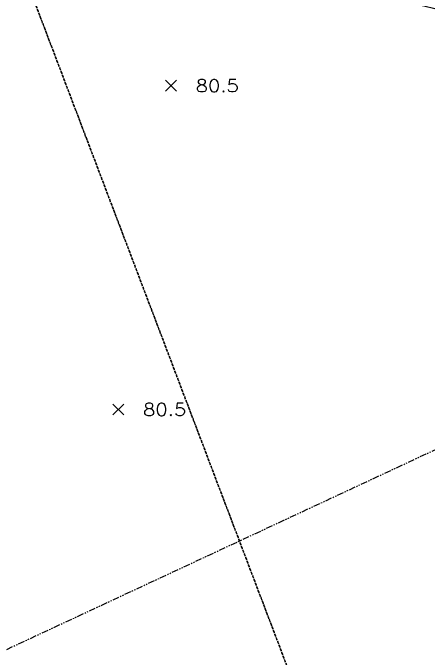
# Model space of a CAD drawing. Header units: feet. Extents: x 1023941 to 1026768, y 90264 to 94497.
# Drawn here: x 1025708.2 to 1025787.9, y 91452.5 to 91576.2 of the extents above; entities that cross this region are included whole.
import ezdxf
from ezdxf.enums import TextEntityAlignment as Align

# ---------------------------------------------------------------- set-up
doc = ezdxf.new("R2010")
doc.units = ezdxf.units.FT
doc.header["$MEASUREMENT"] = 0
for name, pattern in [('DASHED', [0.75, 0.5, -0.25]), ('LTP706', [40, 40, 0]), ('MATCH', [2.5, 1.25, -0.25, 0.25, -0.25, 0.25, -0.25])]:
    doc.linetypes.add(name, pattern=pattern)
for name, color, linetype in [('CF-DEP_INT', 9, 'LTP706'), ('CF-INDEX', 11, 'Continuous'), ('P2MLL', 5, 'MATCH'), ('SPOTELEV', 9, 'Continuous'), ('W6TVL', 10, 'DASHED')]:
    doc.layers.add(name, color=color, linetype=linetype)
doc.styles.add('60', font='simplex.shx', dxfattribs={"width": 1.15, "height": 2.4})

# ---------------------------------------------------------------- blocks, each defined once
blk = doc.blocks.new('SPOT')
for p, q in [((-0.5, -0.5), (0.5, 0.5)), ((-0.5, 0.5), (0.5, -0.5))]:
    blk.add_line(p, q)

msp = doc.modelspace()

# ---------------------------------------------------------------- linework, layer by layer
at = {"layer": 'CF-DEP_INT', "elevation": 79, "flags": 128}
msp.add_lwpolyline([(1025965.78, 91271.65, -0.042652992), (1025955.69, 91306.01, 0.141968726), (1025945.99, 91325.85, 0.176139454), (1025927.73, 91325.89, -0.020011552), (1025884.21, 91315.07), (1025891.73, 91320.97, 0.166358522), (1025900.65, 91331.6, 0.160950713), (1025909.01, 91331.21, 0.037150997), (1025936.83, 91341.75, 0.547419347), (1025936.72, 91350.22, -0.067524762), (1025880.12, 91348.8, -0.024195806), (1025934.98, 91365.01), (1025942.65, 91367.91, 0.243132825), (1025944.42, 91371.07, 0.050496844), (1025933.72, 91420.42), (1025925.27, 91450.78, 0.105087637), (1025871.71, 91539.44, 0.090025762), (1025826.99, 91568.91, 0.04333758), (1025731.71, 91589.93), (1025689.02, 91596.24, -0.058525944), (1025636.1, 91610.17), (1025629.68, 91612.94, 0.077398493), (1025661.52, 91608.66, 0.116135757), (1025673.13, 91612.38, 0.122417723), (1025655.83, 91626.73), (1025635.87, 91638.32, 0.096121702), (1025699.7, 91620.47, 0.019808911), (1025731.47, 91617.5, -0.032081712), (1025815.81, 91605.5, -0.062091309), (1025865.9, 91586.4), (1025879.13, 91584.64, -0.136616901), (1025884.12, 91581.38, 0.195071838), (1025894.32, 91580.01, -0.203993441), (1025898.67, 91576.92, 0.141709016), (1025911.81, 91564.98), (1025914.6, 91562.95), (1025932.73, 91562.9, -0.501020151), (1025937.63, 91555.96, 0.063670842), (1025936.4, 91546.46, 0.148281304), (1025945.48, 91535.86, -0.179006544), (1025959.31, 91513.01), (1025961.89, 91506.16, -0.078723749), (1025957.87, 91498.78, 0.481493214), (1025964.92, 91483.43), (1025974.78, 91480.42), (1025977.03, 91478.95, -0.217444178), (1025976.3, 91466.65, 0.055833493), (1025971.62, 91430.87), (1025972.59, 91417.26, 0.084835146), (1025975.43, 91397.48, 0.126550956), (1025982.15, 91385.36), (1025995.58, 91384.3), (1026001.09, 91384.3, -0.078729079), (1025993.73, 91364.64), (1025992, 91361.56), (1025992.64, 91359.69, -0.364039301), (1026006.72, 91348.79, -0.187983267), (1026001.78, 91344.29, 0.318561956), (1025993.14, 91333.22, 0.111540328), (1025995.8, 91311.65, -0.027863695), (1026009.46, 91255.04, 0.015657528), (1026019.74, 91213.35, 0.08293201), (1026022.68, 91206.02, -0.411477126), (1026020.17, 91202.93, -0.033458936), (1026003.52, 91240.94), (1025997.64, 91248.33), (1025996.8, 91252.1, -0.254935215), (1025997.66, 91261.17), (1025995.15, 91269.71), (1025986.91, 91296.47), (1025983.36, 91304.88), (1025981.75, 91306.71, 0.434814005), (1025980.4, 91305.07, 0.100454135), (1025979.35, 91297.23, -0.063259874), (1025979.67, 91279.95), (1025977.73, 91275.36, -0.219886721), (1025969.9, 91262.43), (1025965.78, 91271.65)], format="xyb", close=True, dxfattribs=at)
at = {"layer": 'CF-INDEX', "elevation": 80, "flags": 128}
msp.add_lwpolyline([(1025891.05, 91366.3, -0.069713885), (1025910.46858, 91380.55073, 0.265408628), (1025919.04, 91406.9, 0.060861734), (1025914.05, 91430.92), (1025907.32, 91453.81, 0.203460098), (1025899.2, 91477.75), (1025865.59131, 91517.91092), (1025847.54, 91540.2, 0.113884081), (1025833.68, 91556.28), (1025828.0411, 91561.19399, -0.123719833), (1025818.01, 91569.06, 0.046126729), (1025751.22, 91583.87, -0.02144685), (1025665.60474, 91598.544, -0.133618948), (1025567.99692, 91652.33162), (1025555.1, 91665.11), (1025554.4, 91666, -0.104071377), (1025565.7099, 91670.11598, 0.296197491), (1025572.78743, 91675.56492), (1025577.41, 91687.83, 0.036227406), (1025612.32, 91654.5, 0.09219713), (1025656.66923, 91631.66282, 0.064440829), (1025727.7, 91620.04)], format="xyb", dxfattribs=at)
at = {"layer": 'P2MLL'}
msp.add_line((1025228.983, 91231.18927), (1026419.24756, 91786.21875), dxfattribs=at)
at = {"layer": 'W6TVL'}
for p, q in [((1025076.462, 93252.7679), (1026034.026, 90731.5309)), ((1026034.026, 90731.5309), (1025076.462, 93252.7679))]:
    msp.add_line(p, q, dxfattribs=at)

# ---------------------------------------------------------------- block references
at = {"layer": 'SPOTELEV', "xscale": 2.099999999976717, "yscale": 2.100000000005821, "zscale": 2.1}
for p in [(1025738.58, 91562.28), (1025728.48, 91500.15)]:
    msp.add_blockref('SPOT', p, dxfattribs=at)

# ---------------------------------------------------------------- texts
at = {"layer": 'SPOTELEV', "style": '60', "width": 1.15}
for p in [(1025747.44, 91562.28), (1025737.35, 91500.15)]:
    msp.add_text('80.5', height=2.4, dxfattribs=at).set_placement(p, align=Align.MIDDLE_CENTER)

doc.saveas('drawing.dxf')
